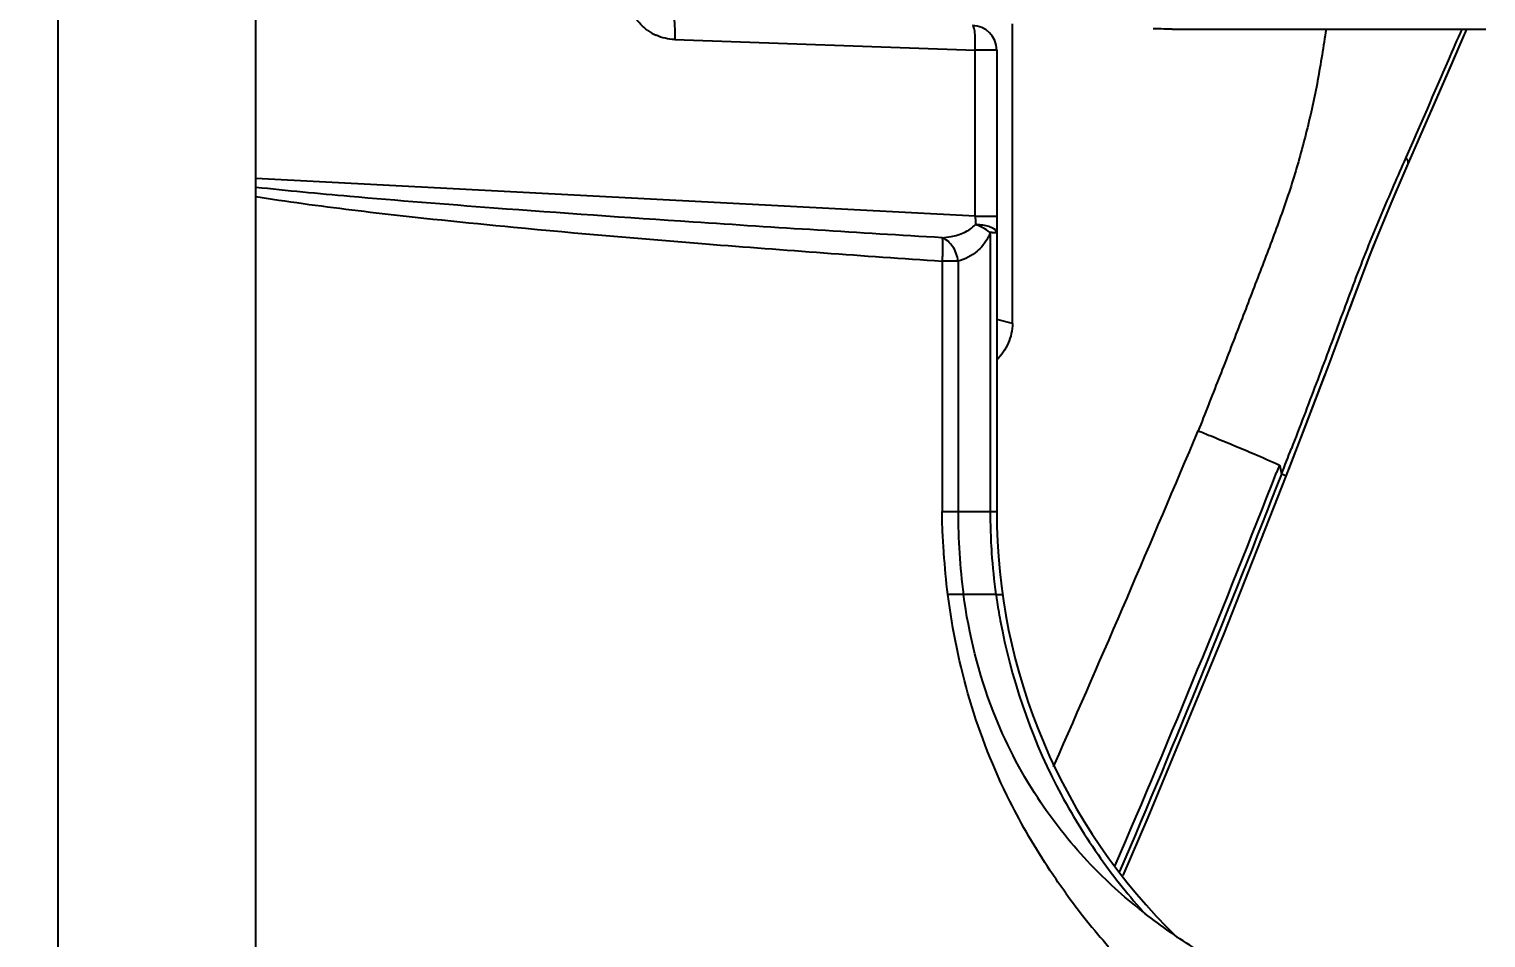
# Model space of a CAD drawing. Header units: millimetres. Extents: x -73584 to -37571, y -61249 to -50748.
# Drawn here: x -48306.7 to -48247.7, y -52814.6 to -52777.8 of the extents above; entities that cross this region are included whole.
import ezdxf

# ---------------------------------------------------------------- set-up
doc = ezdxf.new("R2010")
doc.units = ezdxf.units.MM
doc.header["$LTSCALE"] = 200
doc.header["$PDSIZE"] = -1
doc.layers.add('DIM', color=3, linetype='Continuous')
doc.layers.add('SOLID_1', color=7, linetype='Continuous')
doc.styles.add('TSSD_Dimension', font='tssdeng.shx', dxfattribs={"width": 0.7, "bigfont": 'hztxt.shx'})
doc.dimstyles.new('TSSD_20_20', dxfattribs={"dimtxt": 60, "dimasz": 20, "dimexe": 20, "dimexo": 50, "dimgap": 20, "dimtad": 1, "dimdec": 0, "dimzin": 0, "dimdsep": 46, "dimtxsty": 'TSSD_Dimension', "dimblk": 'ARCHTICK', "dimcen": 0, "dimdle": 20, "dimclrt": 7, "dimadec": 0, "dimazin": 0, "dimtfac": 1, "dimtdec": 0, "dimtix": 1, "dimtmove": 2, "dimatfit": 3, "dimfxl": 1, "dimtolj": 1, "dimtzin": 0, "dimarcsym": 0})

# ---------------------------------------------------------------- blocks, each defined once
blk = doc.blocks.new('5569')
at = {"color": 7, "linetype": 'Continuous'}
for p, q in [((-46074.839, -55187.216), (-46074.839, -54684.316)), ((-46066.839, -55184.216), (-46066.839, -54684.316)), ((-46036.201, -55113.287), (-46036.201, -55101.156)), ((-46017.918, -55101.614), (-46018.396, -55102.72)), ((-46049.878, -55101.793), (-46037.708, -55102.218)), ((-46036.839, -55102.218), (-46037.708, -55102.218)), ((-46037.708, -55108.946), (-46037.708, -55102.218)), ((-46036.839, -55102.218), (-46036.839, -55120.905)), ((-46018.396, -55102.72), (-46019.23, -55104.639)), ((-46019.23, -55104.639), (-46019.887, -55106.142)), ((-46020.273, -55106.569), (-46020.342, -55106.725)), ((-46037.708, -55108.946), (-46066.839, -55107.419)), ((-46037.708, -55108.946), (-46036.839, -55108.946)), ((-46037.101, -55109.611), (-46037.101, -55120.905)), ((-46036.839, -55109.611), (-46037.025, -55109.611)), ((-46039.052, -55110.763), (-46039.053, -55120.907)), ((-46038.402, -55110.763), (-46039.052, -55110.763)), ((-46038.402, -55110.763), (-46038.402, -55120.905)), ((-46036.201, -55113.287), (-46036.839, -55113.126)), ((-46023.56, -55115.376), (-46023.751, -55115.883)), ((-46025.388, -55119.023), (-46025.507, -55119.321)), ((-46025.388, -55119.023), (-46025.505, -55119.322)), ((-46025.022, -55119.198), (-46025.022, -55119.199)), ((-46025.128, -55119.473), (-46025.128, -55119.472)), ((-46038.402, -55120.905), (-46036.839, -55120.905)), ((-46037.311, -55124.266), (-46037.531, -55124.267)), ((-46034.541, -55131.246), (-46034.5, -55131.154)), ((-46034.54, -55131.247), (-46034.499, -55131.154))]:
    blk.add_line(p, q, dxfattribs=at)
for points in [[(-46017.812, -55101.369), (-46018.691, -55103.399), (-46019.576, -55105.432), (-46020.175, -55106.8)], [(-46020.174, -55106.798), (-46020.741, -55108.107), (-46021.616, -55110.23), (-46022.491, -55112.532), (-46023.407, -55114.975), (-46024.372, -55117.509), (-46025.128, -55119.472)], [(-46020.061, -55106.539), (-46020.88, -55108.433), (-46021.391, -55109.666)], [(-46021.39, -55109.665), (-46021.738, -55110.541), (-46022.376, -55112.223), (-46022.565, -55112.73)], [(-46023.751, -55115.883), (-46024.496, -55117.831), (-46025.022, -55119.198)], [(-46025.128, -55119.472), (-46027.659, -55125.881), (-46030.72, -55133.299), (-46031.732, -55135.643)]]:
    blk.add_lwpolyline(points, dxfattribs=at)
for centre, radius, start, end in [((-46049.833, -55099.834), 1.953, 234.60191, 245.94421), ((-46037.839, -55102.218), 1, 0, 88.9997), ((-45854.39, -55179.889), 181.364, 156.20844, 156.5911), ((-46057.609, -55052.341), 56.559, 260.60769, 261.30259), ((-46037.824, -55111.967), 2.691, 82.2701, 87.32574), ((-46037.111, -55133.213), 23.603, 89.79011, 89.97543), ((-46838.891, -54776.87), 878.956, 336.229504, 337.189047), ((-46455.37, -54953.482), 460.96, 338.90568, 339.04235), ((-46469.801, -54946.169), 476.845, 336.64104, 338.7079), ((-46485.555, -54941.449), 493.456, 336.84532, 338.86324), ((-46039.784, -54798.079), 322.829, 270.12968, 270.24517), ((-46013.334, -55120.931), 25.071, 179.94071, 187.6457), ((-46012.861, -55120.905), 24.241, 180, 181.31338), ((-46012.839, -55120.905), 24, 179.99983, 225.94739), ((-46012.821, -55120.904), 24.281, 181.31367, 183.95447), ((-46012.835, -55120.905), 24.267, 183.95394, 187.96315), ((-46014.343, -55121.093), 22.746, 188.01896, 188.55841), ((-46013.448, -55120.955), 23.653, 188.56743, 190.61491), ((-46011.115, -55119.809), 28.275, 215.8201, 221.4608), ((-46017.595, -55120.251), 21.496, 231.02762, 231.97229)]:
    blk.add_arc(centre, radius, start, end, dxfattribs=at)
for points in [[(-46050.964, -55101.426), (-46051.172, -55101.279), (-46051.354, -55101.087), (-46051.492, -55100.873)], [(-46049.878, -55101.793), (-46050.135, -55101.78), (-46050.394, -55101.722), (-46050.629, -55101.617)], [(-46037.474, -55109.376), (-46037.547, -55109.34), (-46037.622, -55109.308), (-46037.698, -55109.279)], [(-46025.388, -55119.023), (-46025.358, -55119.144), (-46025.328, -55119.265), (-46025.3, -55119.386)], [(-46037.531, -55124.267), (-46037.748, -55124.269), (-46037.965, -55124.27), (-46038.182, -55124.266)], [(-46036.867, -55124.266), (-46037.015, -55124.265), (-46037.163, -55124.265), (-46037.311, -55124.266)]]:
    blk.add_open_spline(points, degree=3, dxfattribs=at)
for points, knots in [([(-46049.974, -55100.793), (-46049.963, -55100.794), (-46049.942, -55100.823), (-46049.912, -55100.917), (-46049.883, -55101.127), (-46049.872, -55101.434), (-46049.874, -55101.67), (-46049.878, -55101.793)], [0, 0, 0, 0, 0.029803, 0.089425, 0.306856, 0.637343, 1, 1, 1, 1]), ([(-46037.708, -55102.218), (-46037.704, -55102.09), (-46037.703, -55101.854), (-46037.712, -55101.548), (-46037.739, -55101.34), (-46037.783, -55101.246), (-46037.81, -55101.218), (-46037.821, -55101.218)], [0, 0, 0, 0, 0.371429, 0.687647, 0.902486, 0.965881, 1, 1, 1, 1]), ([(-46023.502, -55101.369), (-46023.61, -55102.066), (-46023.816, -55103.45), (-46024.271, -55105.489), (-46024.819, -55107.492), (-46025.514, -55109.464), (-46026.276, -55111.449), (-46027.053, -55113.482), (-46027.856, -55115.55), (-46028.402, -55116.938), (-46028.678, -55117.634)], [0, 0, 0, 0, 0.123651, 0.245098, 0.365839, 0.487377, 0.611237, 0.738633, 0.868768, 1, 1, 1, 1]), ([(-46018.006, -55101.367), (-46018.19, -55101.79), (-46018.942, -55103.525), (-46019.696, -55105.26), (-46020.273, -55106.569)], [0, 0, 0, 0, 0.243667, 1, 1, 1, 1]), ([(-46020.174, -55106.798), (-46020.161, -55106.766), (-46020.183, -55106.671), (-46020.238, -55106.606), (-46020.273, -55106.569)], [0, 0, 0, 0, 0.403233, 1, 1, 1, 1]), ([(-46039.048, -55109.818), (-46042.41, -55109.617), (-46048.462, -55109.237), (-46056.459, -55108.681), (-46062.361, -55108.213), (-46065.573, -55107.915), (-46066.838, -55107.776)], [0, 0, 0, 0, 0.362621, 0.65277, 0.862998, 1, 1, 1, 1]), ([(-46020.826, -55107.835), (-46021.198, -55108.694), (-46021.927, -55110.427), (-46022.907, -55113.073), (-46023.9, -55115.719), (-46024.568, -55117.479), (-46024.905, -55118.357)], [0, 0, 0, 0, 0.248808, 0.499619, 0.749908, 1, 1, 1, 1]), ([(-46066.161, -55108.25), (-46064.847, -55108.451), (-46061.596, -55108.865), (-46055.746, -55109.468), (-46048.027, -55110.128), (-46042.241, -55110.548), (-46039.052, -55110.763)], [0, 0, 0, 0, 0.146485, 0.360899, 0.647883, 1, 1, 1, 1]), ([(-46039.048, -55109.818), (-46038.927, -55109.806), (-46038.624, -55109.762), (-46038.144, -55109.634), (-46037.825, -55109.419), (-46037.698, -55109.279)], [0, 0, 0, 0, 0.246603, 0.618019, 1, 1, 1, 1]), ([(-46037.708, -55108.946), (-46037.704, -55109.029), (-46037.7, -55109.14), (-46037.698, -55109.251), (-46037.698, -55109.279)], [0, 0, 0, 0, 0.756457, 1, 1, 1, 1]), ([(-46037.101, -55109.611), (-46037.127, -55109.589), (-46037.243, -55109.5), (-46037.372, -55109.426), (-46037.474, -55109.376)], [0, 0, 0, 0, 0.226656, 1, 1, 1, 1]), ([(-46036.839, -55109.611), (-46036.839, -55109.527), (-46037.001, -55109.414), (-46037.218, -55109.343), (-46037.376, -55109.312), (-46037.462, -55109.3)], [0, 0, 0, 0, 0.349155, 0.641531, 1, 1, 1, 1]), ([(-46039.048, -55109.818), (-46039.039, -55109.864), (-46039.031, -55109.986), (-46039.026, -55110.301), (-46039.039, -55110.569), (-46039.052, -55110.763)], [0, 0, 0, 0, 0.149477, 0.385329, 1, 1, 1, 1]), ([(-46038.402, -55110.763), (-46038.427, -55110.554), (-46038.563, -55110.169), (-46038.875, -55109.882), (-46039.048, -55109.818)], [0, 0, 0, 0, 0.531774, 1, 1, 1, 1]), ([(-46037.101, -55109.611), (-46037.12, -55109.659), (-46037.201, -55109.843), (-46037.309, -55110.015), (-46037.403, -55110.13)], [0, 0, 0, 0, 0.260835, 1, 1, 1, 1]), ([(-46037.403, -55110.13), (-46037.471, -55110.213), (-46037.751, -55110.499), (-46038.122, -55110.686), (-46038.402, -55110.763)], [0, 0, 0, 0, 0.270237, 1, 1, 1, 1]), ([(-46036.201, -55113.287), (-46036.201, -55113.561), (-46036.328, -55114.114), (-46036.647, -55114.574), (-46036.837, -55114.772)], [0, 0, 0, 0, 0.500035, 1, 1, 1, 1]), ([(-46028.679, -55117.634), (-46028.517, -55117.699), (-46027.898, -55117.948), (-46027.28, -55118.202), (-46026.825, -55118.394)], [0, 0, 0, 0, 0.260726, 1, 1, 1, 1]), ([(-46026.825, -55118.394), (-46026.688, -55118.452), (-46026.207, -55118.657), (-46025.728, -55118.866), (-46025.388, -55119.023)], [0, 0, 0, 0, 0.284048, 1, 1, 1, 1]), ([(-46025.128, -55119.472), (-46025.127, -55119.467), (-46025.151, -55119.458), (-46025.177, -55119.44), (-46025.235, -55119.415), (-46025.276, -55119.396), (-46025.3, -55119.386)], [0, 0, 0, 0, 0.078195, 0.281679, 0.594813, 1, 1, 1, 1]), ([(-46038.815, -55124.266), (-46038.887, -55123.709), (-46038.962, -55122.87), (-46039.031, -55121.749), (-46039.053, -55121.188), (-46039.053, -55120.907)], [0, 0, 0, 0, 0.499943, 0.749999, 1, 1, 1, 1]), ([(-46038.182, -55124.266), (-46038.226, -55124.266), (-46038.437, -55124.264), (-46038.648, -55124.265), (-46038.815, -55124.266)], [0, 0, 0, 0, 0.21095, 1, 1, 1, 1]), ([(-46036.308, -55132.632), (-46036.966, -55131.318), (-46038.046, -55128.583), (-46038.632, -55125.706), (-46038.815, -55124.266)], [0, 0, 0, 0, 0.503111, 1, 1, 1, 1]), ([(-46031.115, -55136.963), (-46031.837, -55136.379), (-46033.329, -55135.008), (-46035.397, -55132.372), (-46037.254, -55128.764), (-46037.966, -55125.876), (-46038.182, -55124.266)], [0, 0, 0, 0, 0.187262, 0.407089, 0.672424, 1, 1, 1, 1]), ([(-46036.867, -55124.266), (-46036.83, -55124.267), (-46036.767, -55124.267), (-46036.677, -55124.269), (-46036.639, -55124.261), (-46036.603, -55124.264), (-46036.603, -55124.258)], [0, 0, 0, 0, 0.425604, 0.740842, 0.933917, 1, 1, 1, 1]), ([(-46036.695, -55125.312), (-46036.261, -55127.63), (-46035.145, -55130.957), (-46032.852, -55134.736), (-46031.58, -55136.354), (-46030.936, -55137.077)], [0, 0, 0, 0, 0.534606, 0.780656, 1, 1, 1, 1]), ([(-46034.042, -55136.357), (-46034.256, -55136.06), (-46035.085, -55134.865), (-46035.821, -55133.605), (-46036.308, -55132.632)], [0, 0, 0, 0, 0.251439, 1, 1, 1, 1]), ([(-46017.37, -55145.43), (-46017.539, -55145.315), (-46017.922, -55145.04), (-46018.672, -55144.558), (-46019.67, -55143.947), (-46020.812, -55143.249), (-46021.866, -55142.597), (-46022.888, -55141.932), (-46023.952, -55141.22), (-46025.355, -55140.522), (-46026.984, -55139.693), (-46028.873, -55138.6), (-46030.171, -55137.705), (-46030.838, -55137.184)], [0, 0, 0, 0, 0.038752, 0.089428, 0.169291, 0.260832, 0.343395, 0.404465, 0.492284, 0.586173, 0.701419, 0.839317, 1, 1, 1, 1])]:
    blk.add_open_spline(points, degree=3, knots=knots, dxfattribs=at)
at = {"layer": 'SOLID_1', "color": 7, "linetype": 'Continuous'}
blk.add_line((-46029.732, -55101.369), (-46017.029, -55101.369), dxfattribs=at)
blk.add_open_spline([(-46029.732, -55101.369), (-46029.847, -55101.369), (-46030.106, -55101.364), (-46030.364, -55101.357), (-46030.508, -55101.352)], degree=3, knots=[0, 0, 0, 0, 0.442386, 1, 1, 1, 1], dxfattribs=at)
blk = doc.blocks.new('*U670')
at = {"layer": 'DIM', "color": 3}
blk.add_blockref('5569', (46037.067, 54931.016), dxfattribs=at)
blk = doc.blocks.new('*U671')
at = {"layer": 'DIM', "color": 0, "linetype": 'ByBlock', "lineweight": -2, "transparency": 16777216}
blk.add_blockref('*U670', (0, 2500), dxfattribs=at)
blk = doc.blocks.new('_ArchTick')
at = {"color": 0, "linetype": 'ByBlock'}
blk.add_lwpolyline([(-0.7071, -0.7071, 0.5, 0.5, 0), (0.7071, 0.7071, 0.5, 0.5, 0)], format="xyseb", dxfattribs=at)
blk = doc.blocks.new('*D1379')
at = {"layer": 'Defpoints', "color": 0, "transparency": 16777216}
for p in [(-48990.716, -52360.808), (-48318.409, -52360.808), (-48298.691, -55500.658)]:
    blk.add_point(p, dxfattribs=at)
at = {"layer": 'DIM', "color": 0, "lineweight": -2, "transparency": 16777216}
for p, q in [((-48990.716, -55520.658), (-48990.716, -52340.808)), ((-48368.409, -52360.808), (-49010.716, -52360.808)), ((-48348.691, -55500.658), (-49010.716, -55500.658))]:
    blk.add_line(p, q, dxfattribs=at)
at = {"layer": 'DIM', "color": 0, "lineweight": -2, "transparency": 16777216, "xscale": 20, "yscale": 20, "zscale": 20}
for p, rotation in [((-48990.716, -52360.808), 90), ((-48990.716, -55500.658), 270)]:
    blk.add_blockref('_ArchTick', p, dxfattribs=dict(at, rotation=rotation))
at = {"layer": 'DIM', "color": 7, "transparency": 16777216, "insert": (-49041.87, -53930.733), "char_height": 60, "attachment_point": 5, "rotation": 90, "style": 'TSSD_Dimension'}
blk.add_mtext('\\A1;3140 [10\'-3 1/2"]', dxfattribs=at)

msp = doc.modelspace()

# ---------------------------------------------------------------- block references
at = {"layer": 'DIM', "color": 3}
msp.add_blockref('*U671', (-48267.725, -55107.458), dxfattribs=at)

# ---------------------------------------------------------------- dimensions: what is measured, and where the dimension line sits
at = {"layer": 'DIM'}
dim = msp.add_linear_dim(base=(-48990.716, -52360.808), p1=(-48298.691, -55500.658), p2=(-48318.409, -52360.808), angle=90, dimstyle='TSSD_20_20', dxfattribs=at)
dim.commit()
dim.dimension.update_dxf_attribs({"geometry": '*D1379', "text_midpoint": (-49041.87, -53930.733)})

doc.saveas('drawing.dxf')
